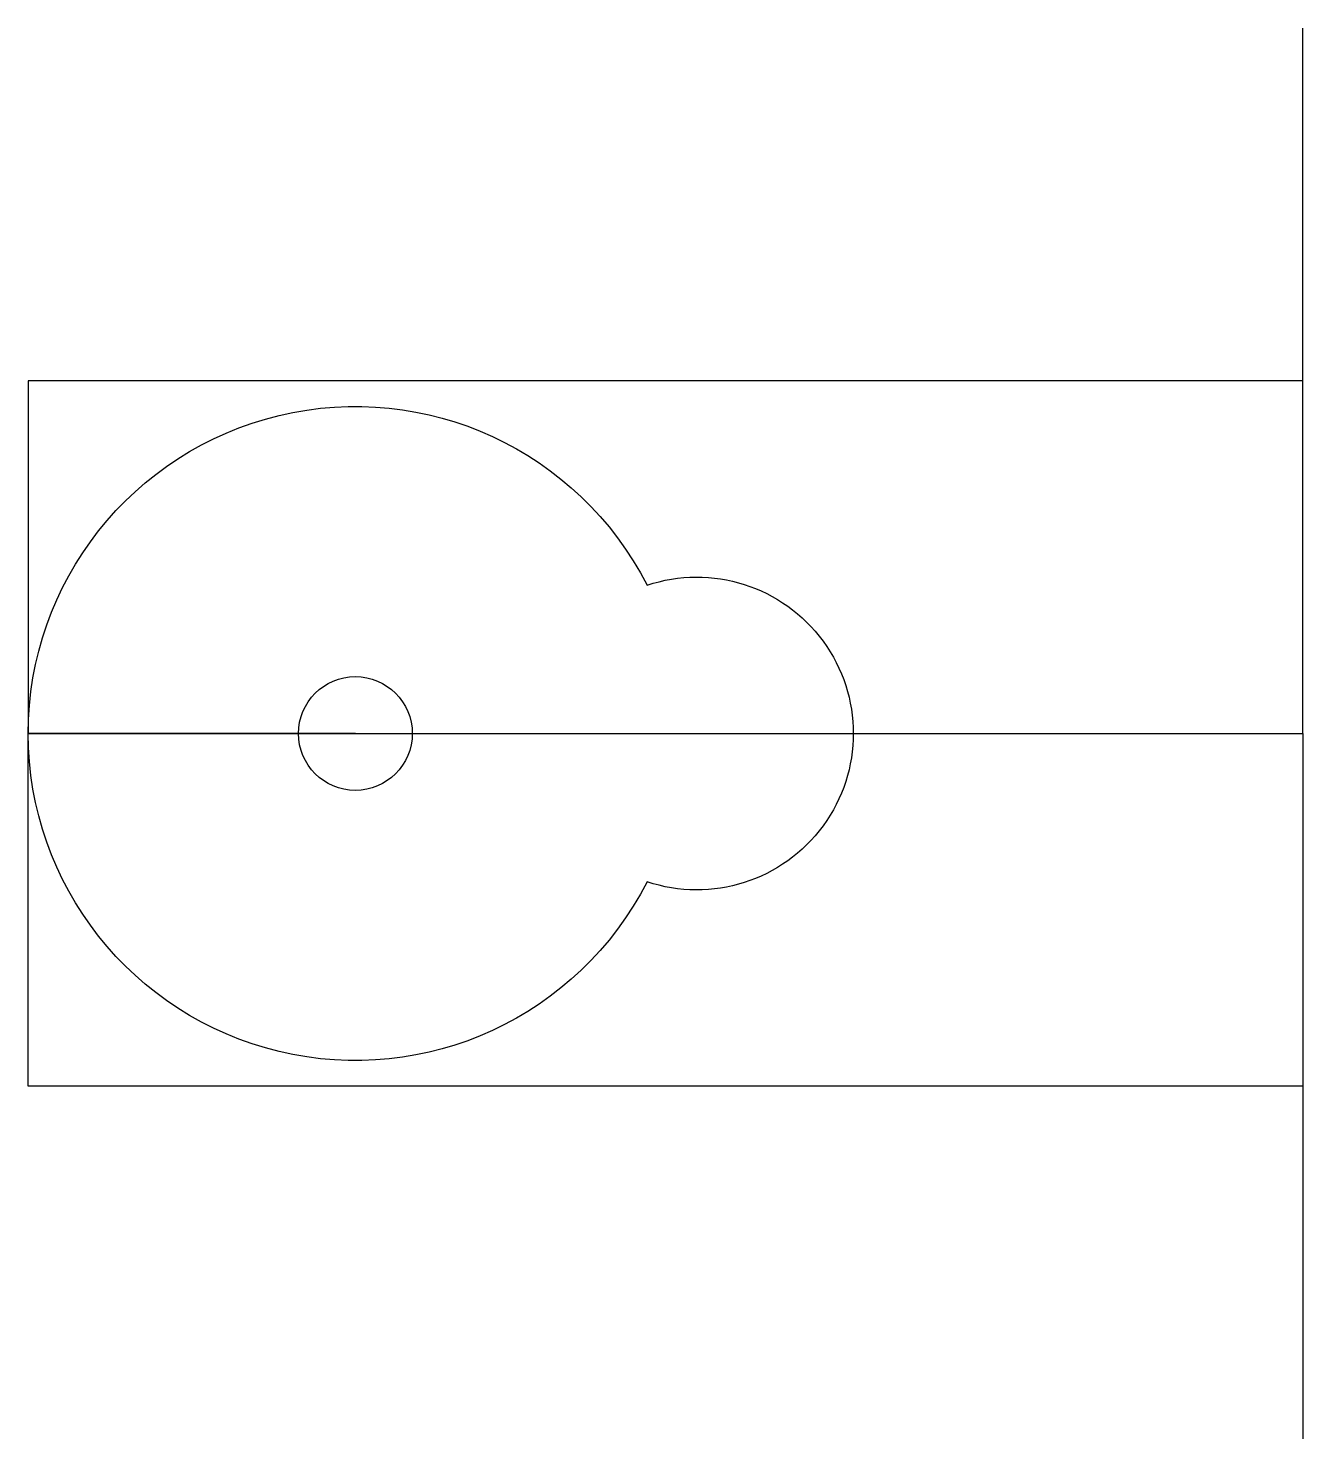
# Model space of a CAD drawing. Header units: millimetres. Extents: x -5.8 to 16.6, y -12.4 to 12.4.
import ezdxf

# ---------------------------------------------------------------- set-up
doc = ezdxf.new("R2010")
doc.units = ezdxf.units.MM
doc.layers.get('0').update_dxf_attribs({"linetype": 'CONTINUOUS'})

msp = doc.modelspace()

# ---------------------------------------------------------------- linework, layer by layer
for p, q in [((16.65, 0), (16.65, 12.4)), ((16.65, 6.2), (-5.75, 6.2)), ((-5.75, 6.2), (-5.75, 0)), ((0, 0), (-5.75, 0)), ((-5.75, 0), (16.65, 0)), ((-5.75, -6.2), (-5.75, 0)), ((16.65, 0), (16.65, -12.4)), ((16.65, -6.2), (-5.75, -6.2))]:
    msp.add_line(p, q)
msp.add_lwpolyline([(5.125, 2.607, -1.390444), (5.125, -2.607, -4.171331)], format="xyb", close=True)
msp.add_circle((0, 0), 1)

doc.saveas('drawing.dxf')
